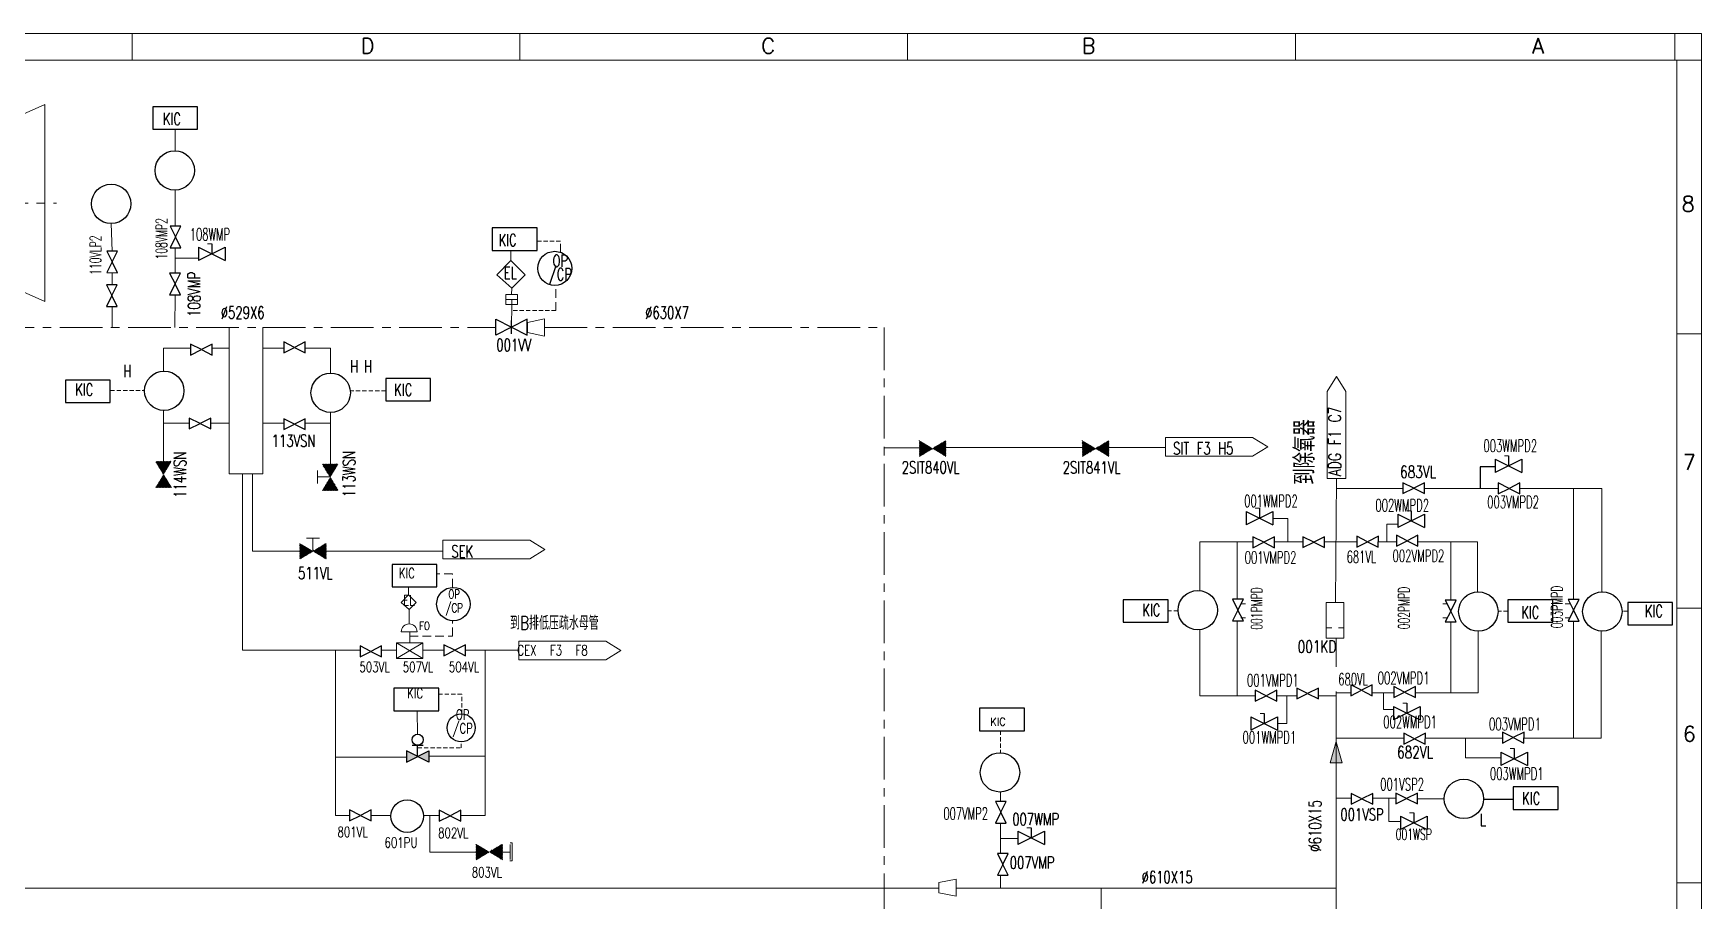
# Model space of a CAD drawing. Extents: x 1625 to 2548, y -928 to -269.
# Drawn here: x 2058.8 to 2547.6, y -523.1 to -268.9 of the extents above; entities that cross this region are included whole.
import ezdxf
from ezdxf.enums import TextEntityAlignment as Align

# ---------------------------------------------------------------- set-up
doc = ezdxf.new("R2010")
doc.units = 0
doc.header["$LTSCALE"] = 5
doc.header["$MEASUREMENT"] = 0
for name, pattern in [('CENTERX2', [4, 2.5, -0.5, 0.5, -0.5]), ('DASHED', [0.75, 0.5, -0.25]), ('DASHED2', [0.375, 0.25, -0.125]), ('HIDDEN', [7, 5, -2])]:
    doc.linetypes.add(name, pattern=pattern)
doc.layers.get('0').update_dxf_attribs({"linetype": 'CONTINUOUS'})
for name, color, linetype in [('1', 1, 'CONTINUOUS'), ('INSTRUMENT', 7, 'CONTINUOUS'), ('newlayer', 7, 'CONTINUOUS')]:
    doc.layers.add(name, color=color, linetype=linetype)
doc.layers.add('TEXT', color=7, linetype='CONTINUOUS', lineweight=13)
doc.styles.add('HZ', font='txt', dxfattribs={"width": 0.73, "bigfont": 'hztxt'})
doc.styles.add('ROMANS', font='romans', dxfattribs={"width": 0.8, "height": 3, "bigfont": 'hztxt'})
doc.styles.get("Standard").update_dxf_attribs({"font": 'txt', "bigfont": 'hztxt'})
doc.styles.add('设备编号文字', font='txt.shx', dxfattribs={"height": 1.6, "bigfont": 'hztxt.shx'})

# ---------------------------------------------------------------- blocks, each defined once
blk = doc.blocks.new('-传感器')
blk.add_circle((0, 0), 5.77)
blk = doc.blocks.new('-KIC')
blk.add_lwpolyline([(0, 0), (0, -6.57), (13.14, -6.57), (13.14, 0)], close=True)
blk = doc.blocks.new('-隔离阀')
for p, q in [((0.41, -0.14), (1.99, -3.31)), ((3.58, -0.14), (0.41, -0.14)), ((1.99, -3.31), (0.41, -6.47)), ((1.99, -3.31), (3.58, -0.14)), ((3.58, -6.48), (1.99, -3.31)), ((0.41, -6.47), (3.58, -6.48))]:
    blk.add_line(p, q)
at = {"const_width": 0.01}
blk.add_lwpolyline([(0.41, -0.14), (3.58, -0.14), (0.41, -6.47), (3.58, -6.48), (0.41, -0.14)], dxfattribs=at)
blk = doc.blocks.new('-低压缸')
at = {"layer": 'TEXT', "color": 0, "lineweight": 13}
for p, q in [((2019.34, -303.68), (2019.34, -318.69)), ((2030.89, -303.68), (2030.89, -318.69)), ((2019.34, -333.71), (2019.34, -318.69)), ((2030.89, -333.71), (2030.89, -318.69))]:
    blk.add_line(p, q, dxfattribs=at)
at = {"layer": 'TEXT', "color": 0, "linetype": 'CENTERX2', "lineweight": 13}
blk.add_line((1984.69, -318.69), (2065.54, -318.69), dxfattribs=at)
at = {"layer": 'TEXT', "color": 0, "lineweight": 13}
blk.add_lwpolyline([(1988.16, -318.69), (1988.16, -289.82), (2019.34, -303.68), (2025.12, -303.68), (2030.89, -303.68), (2062.08, -289.82), (2062.08, -318.69), (2062.08, -347.57), (2030.89, -333.71), (2025.12, -333.71), (2019.34, -333.71), (1988.16, -347.57)], close=True, dxfattribs=at)
blk = doc.blocks.new('-方向')
at = {"layer": 'TEXT', "color": 0, "lineweight": 13}
blk.add_lwpolyline([(0.23, -0.29), (4.64, -3.03), (30.15, -3.03), (30.15, 2.44), (4.64, 2.44), (0.23, -0.29)], dxfattribs=at)
blk = doc.blocks.new('-隔离阀_关')
h = blk.add_hatch()
h.set_pattern_fill('ANSI31', color=256)
h.set_pattern_definition([(45, (-1783, -505), (-0.088388348, 0.088388348), [])])
h.paths.add_polyline_path([(-3.15, -2.99), (0.7, -0.68), (-3.15, 1.63)])
h.paths.add_polyline_path([(4.55, -2.99), (4.55, 1.63), (0.7, -0.68)])
at = {"const_width": 0.01}
blk.add_lwpolyline([(-3.15, 1.63), (-3.15, -2.99), (4.55, 1.63), (4.55, -2.99), (-3.15, 1.63)], dxfattribs=at)
blk = doc.blocks.new('-监控器')
at = {"color": 10}
for p, q in [((-3.38, 1.9), (-3.38, -2)), ((-3.38, 1.9), (0.53, -0.05)), ((0.53, 2.91), (0.53, -0.05)), ((0.53, -0.05), (4.43, 1.9)), ((4.43, 1.9), (4.43, -2)), ((0.53, -0.05), (-3.38, -2)), ((0.53, -0.05), (4.43, -2))]:
    blk.add_line(p, q, dxfattribs=at)
at = {"color": 1, "lineweight": 13}
blk.add_line((0.53, 2.91), (-0.7, 2.91), dxfattribs=at)
blk = doc.blocks.new('-电动隔离阀_关')
h = blk.add_hatch(color=256)
h.paths.add_polyline_path([(-3.23, -1.68), (-3.23, -4.95), (0.03, -3.31)])
h.paths.add_polyline_path([(0.03, -3.31), (3.3, -4.95), (3.3, -1.68)])
for p, q in [((-3.23, -4.95), (3.3, -1.68)), ((3.3, -4.95), (-3.23, -1.68)), ((-3.23, -1.68), (-3.23, -4.95)), ((-1.6, -0.05), (1.66, -0.05)), ((0.03, -3.31), (0.03, -0.05)), ((3.3, -1.68), (3.3, -4.95))]:
    blk.add_line(p, q)
blk.add_circle((0.03, 1.58), 1.63)
blk = doc.blocks.new('-单向闸阀')
for p, q in [((5.31, -2.04), (-3.94, 2.59)), ((-3.94, -2.04), (5.31, 2.59)), ((-3.94, 2.59), (-3.94, -2.04)), ((0.69, 2.2), (0.69, -1.65)), ((5.31, 2.59), (5.31, -2.04))]:
    blk.add_line(p, q)
at = {"layer": 'TEXT', "color": 0, "lineweight": 13}
blk.add_lwpolyline([(-8.95, -2.13), (-8.95, 2.87), (-3.95, 1.87), (-3.95, -1.13)], close=True, dxfattribs=at)
blk = doc.blocks.new('-分层器')
at = {"layer": 'TEXT', "color": 0, "lineweight": 13}
blk.add_lwpolyline([(3.81, 0.43), (-0.13, -3.51), (-4.5, 0.43), (-0.35, 4.59)], close=True, dxfattribs=at)
blk = doc.blocks.new('-蓄水池')
at = {"layer": 'TEXT', "color": 0, "lineweight": 13}
blk.add_line((-1.56, -1.02), (3.06, -1.02), dxfattribs=at)
blk.add_arc((0.75, -1.02), 2.31, 0, 180, dxfattribs=at)
blk = doc.blocks.new('-分类取样器')
at = {"color": 0, "lineweight": 13}
for p, q in [((0.47, -1.81), (0.47, 1.55)), ((0.47, -0.13), (1.95, -0.13))]:
    blk.add_line(p, q, dxfattribs=at)
blk.add_lwpolyline([(1.95, -1.81), (1.95, 1.55), (-1.02, 1.55), (-1.02, -1.81)], close=True, dxfattribs=at)
blk = doc.blocks.new('-增压器')
at = {"layer": 'TEXT', "color": 0, "lineweight": 13}
blk.add_lwpolyline([(-2.02, -2.4), (-2.02, 2.6), (2.99, 1.6), (2.99, -1.4)], close=True, dxfattribs=at)
blk = doc.blocks.new('-监控室')
at = {"layer": 'TEXT', "color": 0, "lineweight": 13}
for p, q in [((2437.55, -435.76), (2437.55, -446.16)), ((2442.74, -435.76), (2437.55, -435.76)), ((2442.74, -446.16), (2442.74, -435.76)), ((2439.17, -443.17), (2437.55, -443.17)), ((2442.74, -443.17), (2441.12, -443.17)), ((2437.55, -446.16), (2442.74, -446.16))]:
    blk.add_line(p, q, dxfattribs=at)
blk = doc.blocks.new('-管理器')
at = {"layer": 'TEXT', "color": 0, "lineweight": 13}
for p, q in [((-5.45, -18.08), (-5.45, 24.86)), ((4.33, 24.86), (4.33, -18.08)), ((4.33, -18.08), (-5.45, -18.08))]:
    blk.add_line(p, q, dxfattribs=at)
blk = doc.blocks.new('-双向控制器')
at = {"layer": 'TEXT', "color": 0, "lineweight": 13}
for p, q in [((3.87, 2.57), (-3.83, 2.57)), ((3.87, -2.05), (-3.83, -2.05))]:
    blk.add_line(p, q, dxfattribs=at)
blk.add_lwpolyline([(3.87, 2.57), (3.87, -2.05), (-3.83, 2.57), (-3.83, -2.05)], close=True, dxfattribs=at)

msp = doc.modelspace()

# ---------------------------------------------------------------- hatches: boundary and pattern name
at = {"lineweight": 13}
h = msp.add_hatch(color=0, dxfattribs=at)
h.paths.add_polyline_path([(2440.48, -476.55), (2440.48, -482.79), (2442.2, -482.79)])
h.paths.add_polyline_path([(2440.48, -476.55), (2440.48, -476.55), (2438.71, -482.79), (2440.48, -482.79)])

# ---------------------------------------------------------------- linework, layer by layer
at = {"color": 0, "lineweight": 13}
for p, q in [((2539.68, -276.82), (2539.68, -268.95)), ((2539.68, -276.82), (1632.93, -276.82)), ((2539.68, -276.82), (2547.56, -276.82)), ((2540.32, -920.75), (2540.32, -276.82)), ((2100.29, -303.36), (2100.29, -297.04)), ((2100.3, -325.42), (2100.3, -314.89)), ((2100.3, -339.22), (2100.3, -331.76)), ((2107.16, -334.81), (2100.3, -334.79)), ((2198.69, -335.52), (2198.65, -332.54)), ((2081.83, -339.08), (2081.83, -342.63)), ((2100.25, -355.14), (2100.3, -345.56)), ((2198.87, -345.47), (2198.91, -343.62)), ((2145.81, -380.04), (2145.81, -395.2)), ((2308.03, -390.41), (2318.4, -390.41)), ((2326.1, -390.33), (2366.13, -390.33)), ((2373.83, -390.33), (2390.49, -390.33)), ((2122.92, -398.08), (2122.92, -420.72)), ((2142.01, -397.02), (2142.01, -400.87)), ((2145.86, -398.94), (2142.01, -398.94)), ((2440.26, -435.76), (2440.57, -399.4)), ((2494.31, -402.32), (2518.28, -402.32)), ((2510.01, -434.87), (2510.01, -402.32)), ((2518.28, -402.32), (2518.28, -432.63)), ((2138.75, -416.87), (2142.6, -416.87)), ((2140.68, -420.72), (2140.68, -416.87)), ((2411.49, -434.79), (2411.49, -417.98)), ((2422.44, -417.98), (2430.74, -417.98)), ((2464.44, -417.98), (2481.92, -417.98)), ((2474.1, -435.08), (2474.1, -417.98)), ((2122.92, -420.72), (2136.83, -420.72)), ((2144.53, -420.72), (2178.73, -420.72)), ((2413.89, -436.11), (2412.53, -436.11)), ((2471.7, -436.11), (2473.06, -436.11)), ((2507.61, -436.11), (2508.97, -436.11)), ((2411.49, -441.13), (2411.49, -463.09)), ((2413.89, -440.26), (2412.53, -440.26)), ((2471.7, -440.26), (2473.06, -440.26)), ((2474.1, -441.42), (2474.1, -462.23)), ((2507.61, -440.26), (2508.97, -440.26)), ((2510.01, -441.2), (2510.01, -475.51)), ((2154.46, -449.74), (2120, -449.74)), ((2147.32, -498.21), (2147.32, -449.74)), ((2423.08, -463.09), (2428.94, -463.09)), ((2451.06, -462.23), (2457.37, -462.23)), ((2463.7, -462.23), (2482.08, -462.23)), ((2171.29, -474.35), (2171.25, -467.48)), ((2440.48, -476.54), (2438.71, -482.79)), ((2442.2, -482.79), (2440.48, -476.55)), ((2489.18, -475.51), (2466.61, -475.51)), ((2438.71, -482.79), (2442.2, -482.79)), ((2342.17, -494.07), (2342.17, -491.3)), ((2151.43, -498.21), (2147.32, -498.21)), ((2157.77, -498.21), (2163.54, -498.21)), ((2173.07, -498.21), (2177.67, -498.21)), ((2174.92, -498.21), (2174.92, -508.9)), ((2184.01, -498.21), (2191.1, -498.21)), ((2342.17, -509.36), (2342.17, -500.41)), ((2342.17, -504.94), (2347.18, -504.94)), ((2174.92, -508.9), (2188.49, -508.89)), ((2196.19, -508.89), (2198.42, -508.89)), ((2342.17, -515.69), (2342.17, -519.43)), ((1968.28, -519.43), (2324.08, -519.43)), ((2329.09, -519.43), (2440.46, -519.43)), ((2371.67, -584.52), (2371.67, -519.43)), ((2440.46, -519.43), (2440.46, -530.34))]:
    msp.add_line(p, q, dxfattribs=at)
at = {"color": 0, "linetype": 'DASHED2', "lineweight": 13}
for p, q in [((2206.36, -329.83), (2213.25, -329.89)), ((2211.86, -350.19), (2198.9, -350.19)), ((2081.3, -373.59), (2091.36, -373.59)), ((2162.01, -373.67), (2151.6, -373.67)), ((2394.15, -438.22), (2391.26, -438.22)), ((2490.79, -438.29), (2487.9, -438.29)), ((2525.89, -438.29), (2524.24, -438.29)), ((2184.28, -462.61), (2177.52, -462.61)), ((2184.28, -468.38), (2184.28, -462.61)), ((2342.17, -473.32), (2342.17, -479.77)), ((2171.35, -478.38), (2184.12, -478.38)), ((2184.12, -478.38), (2184.12, -476.58))]:
    msp.add_line(p, q, dxfattribs=at)
at = {"color": 0, "linetype": 'DASHED', "lineweight": 13}
for p, q in [((2213.25, -333.14), (2213.25, -329.89)), ((2211.86, -350.19), (2211.86, -342.8)), ((2181.6, -427.39), (2177.02, -427.36)), ((2181.6, -431.32), (2181.6, -427.39)), ((2181.6, -445.62), (2181.56, -441.09)), ((2169.02, -445.62), (2181.6, -445.62))]:
    msp.add_line(p, q, dxfattribs=at)
at = {"color": 9}
for p, q in [((2487.09, -395.99), (2482.71, -395.99)), ((2482.71, -395.99), (2482.71, -402.31))]:
    msp.add_line(p, q, dxfattribs=at)
at = {"lineweight": 13}
for p, q in [((2426.33, -411.18), (2421.89, -411.18)), ((2426.33, -417.98), (2426.33, -411.18)), ((2455.28, -417.98), (2455.28, -412.77)), ((2455.28, -412.77), (2458.59, -412.77)), ((2426.06, -471.21), (2426.06, -463.09)), ((2454.35, -467.07), (2454.35, -462.23)), ((2457.31, -467.07), (2454.35, -467.07)), ((2423.33, -471.21), (2426.06, -471.21)), ((2478.42, -481.26), (2478.42, -475.51)), ((2488.75, -481.26), (2478.42, -481.26)), ((2455.89, -499.94), (2455.89, -493.12)), ((2459.31, -499.94), (2455.89, -499.94))]:
    msp.add_line(p, q, dxfattribs=at)
for p, q in [((2464.26, -493.26), (2472.15, -493.17)), ((2483.68, -493.39), (2492.37, -493.39))]:
    msp.add_line(p, q)
at = {"color": 0, "lineweight": 13}
for points in [[(2087.67, -276.82), (2087.67, -268.95)], [(2201.29, -276.82), (2201.29, -268.95)], [(2314.92, -276.82), (2314.92, -268.95)], [(2428.54, -276.82), (2428.54, -268.95)], [(2539.68, -276.82), (1633.17, -276.82)], [(2540.32, -920.75), (2540.32, -277.5)], [(2547.56, -357.01), (2540.32, -357.01)], [(2547.56, -437.45), (2540.32, -437.45)], [(2547.56, -517.89), (2540.32, -517.89)]]:
    msp.add_lwpolyline(points, dxfattribs=at)
at = {"layer": '1', "color": 0, "lineweight": 13}
msp.add_line((2547.56, -268.95), (1625.29, -268.95), dxfattribs=at)
msp.add_lwpolyline([(2547.56, -927.95), (2547.56, -268.95)], dxfattribs=at)
at = {"layer": 'newlayer', "color": 0, "linetype": 'ByBlock', "lineweight": 13}
for p, q in [((2198.42, -506.17), (2199.03, -506.17)), ((2198.42, -506.66), (2198.42, -511.11)), ((2199.03, -506.17), (2199.03, -511.46)), ((2199.03, -511.46), (2198.38, -511.46))]:
    msp.add_line(p, q, dxfattribs=at)
at = {"layer": 'TEXT', "color": 0, "lineweight": 13}
for p, q in [((2081.83, -332.74), (2081.55, -324.7)), ((2198.91, -348.3), (2198.87, -355.14)), ((2096.89, -361.23), (2104.83, -361.23)), ((2096.89, -367.94), (2096.89, -361.23)), ((2111.17, -361.23), (2116.16, -361.23)), ((2132.1, -361.23), (2125.95, -361.23)), ((2145.86, -361.23), (2138.43, -361.23)), ((2145.86, -368.51), (2145.86, -361.23)), ((2096.89, -379.46), (2096.89, -394.38)), ((2096.89, -383.15), (2104.45, -383.15)), ((2110.79, -383.15), (2116.16, -383.15)), ((2132.09, -383.15), (2125.95, -383.15)), ((2145.81, -383.15), (2138.43, -383.15)), ((2120, -398.08), (2120, -449.74)), ((2440.54, -402.33), (2460.04, -402.33)), ((2463.28, -402.32), (2463.32, -402.32)), ((2466.38, -402.3), (2487.98, -402.32)), ((2400.55, -417.98), (2416.1, -417.98)), ((2400.55, -417.98), (2400.55, -432.27)), ((2437.08, -417.98), (2440.41, -417.98)), ((2446.5, -417.98), (2440.41, -417.98)), ((2458.1, -417.98), (2452.83, -417.98)), ((2481.92, -417.98), (2481.92, -432.63)), ((2400.55, -429.58), (2400.55, -432.05)), ((2481.92, -429.58), (2481.92, -432.05)), ((2518.28, -429.74), (2518.28, -432.2)), ((2168.7, -433.58), (2168.72, -431.19)), ((2168.83, -437.82), (2168.85, -442.04)), ((2169.02, -444.35), (2169.02, -447.54)), ((2400.55, -443.73), (2400.55, -463.09)), ((2482.08, -444.16), (2482.08, -462.23)), ((2518.13, -444.15), (2518.13, -449.38)), ((2518.13, -444.54), (2518.13, -475.51)), ((2440.46, -519.43), (2440.46, -446.16)), ((2400.55, -463.09), (2416.74, -463.09)), ((2435.27, -463.09), (2440.46, -463.09)), ((2444.73, -462.27), (2440.46, -462.27)), ((2460.27, -475.51), (2440.46, -475.51)), ((2518.13, -475.51), (2495.51, -475.51)), ((2147.32, -481.13), (2168.08, -481.13)), ((2174.61, -480.8), (2191.1, -480.8)), ((2444.85, -493.12), (2440.46, -493.12)), ((2457.92, -493.12), (2451.19, -493.12))]:
    msp.add_line(p, q, dxfattribs=at)
at = {"layer": 'TEXT', "color": 0, "linetype": 'HIDDEN', "lineweight": 13}
msp.add_line((2160.8, -449.74), (2165.15, -449.74), dxfattribs=at)
at = {"layer": 'TEXT', "color": 0, "lineweight": 13}
for points in [[(2081.83, -355.14), (2081.83, -348.96)], [(2191.1, -498.21), (2191.1, -449.74)]]:
    msp.add_lwpolyline(points, dxfattribs=at)
at = {"layer": 'TEXT', "color": 0, "linetype": 'CENTERX2', "lineweight": 13}
for points in [[(2046.49, -355.14), (2125.95, -355.14)], [(2125.95, -355.14), (2194.24, -355.14)], [(2208.5, -355.14), (2308.03, -355.14), (2308.03, -582.69)]]:
    msp.add_lwpolyline(points, dxfattribs=at)
at = {"layer": 'TEXT', "color": 0, "linetype": 'HIDDEN', "lineweight": 13}
for points in [[(2172.85, -449.74), (2179.05, -449.74)], [(2185.39, -449.74), (2200.99, -449.74)]]:
    msp.add_lwpolyline(points, dxfattribs=at)

# ---------------------------------------------------------------- block references
for name, p in [('-低压缸', (0, 0)), ('-KIC', (2093.73, -290.47)), ('-传感器', (2100.18, -309.12)), ('-传感器', (2081.55, -318.93)), ('-隔离阀', (2098.42, -325.29)), ('-KIC', (2193.22, -325.97)), ('-监控器', (2110.52, -333.56)), ('-隔离阀', (2079.83, -332.61)), ('-分层器', (2199.04, -340.11)), ('-隔离阀', (2098.28, -339.08)), ('-隔离阀', (2079.75, -342.49)), ('-管理器', (2121.62, -380)), ('-KIC', (2068.16, -370.59)), ('-传感器', (2145.87, -374.27)), ('-隔离阀_关', (2321.55, -389.95)), ('-隔离阀_关', (2369.28, -389.95)), ('-监控器', (2490.47, -395.69)), ('-监控器', (2417.46, -411)), ('-监控器', (2461.96, -411.8)), ('-隔离阀_关', (2139.98, -420.05)), ('-KIC', (2163.87, -424.62)), ('-KIC', (2378.11, -434.94)), ('-传感器', (2399.92, -438)), ('-隔离阀', (2409.7, -434.65)), ('-传感器', (2482.13, -438.4)), ('-隔离阀', (2508.05, -434.73)), ('-传感器', (2518.47, -438.39)), ('-监控室', (0, 0)), ('-隔离阀', (2472.05, -434.95)), ('-KIC', (2525.89, -435.74)), ('-蓄水池', (2168.11, -443.34)), ('-双向控制器', (2168.99, -450.12)), ('-KIC', (2164.38, -460.91)), ('-KIC', (2335.99, -466.75)), ('-监控器', (2418.9, -471.16)), ('-监控器', (2460.68, -468.13)), ('-电动隔离阀_关', (2171.32, -477.56)), ('-监控器', (2492.13, -481.48)), ('-传感器', (2341.98, -485.54)), ('-传感器', (2477.91, -493.33)), ('-隔离阀', (2340.25, -493.93)), ('-监控器', (2462.69, -500.31)), ('-监控器', (2350.56, -504.69)), ('-隔离阀_关', (2191.64, -508.19)), ('-隔离阀', (2340.81, -509.22))]:
    msp.add_blockref(name, p)
for name, p, xscale, yscale, zscale in [('-传感器', (2211.53, -337.82), 0.8646339902620774, 0.8646339902620774, 0.8646339902620774), ('-分层器', (2168.9, -435.97), 0.526864157118524, 0.526864157118524, 0.526864157118524), ('-传感器', (2181.82, -436.21), 0.848477257518373, 0.848477257518373, 0.848477257518373), ('-传感器', (2184.12, -472.48), 0.7115137236445397, 0.7115137236445397, 0.7115137236445397), ('-传感器', (2168.3, -498.35), 0.8267829276581451, 0.8267829276581451, 0.8267829276581451)]:
    msp.add_blockref(name, p, dxfattribs=dict(xscale=xscale, yscale=yscale, zscale=zscale))
for name, p, rotation in [('-分类取样器', (2199.04, -346.49), 270), ('-单向闸阀', (2199.55, -354.79), 180), ('-隔离阀', (2104.7, -363.64), 90), ('-隔离阀', (2131.96, -362.97), 90), ('-传感器', (2097.12, -373.7), 357.6492403685481), ('-KIC', (2175.15, -376.67), 180), ('-方向', (2440.89, -369.25), 270), ('-隔离阀', (2104.31, -385.26), 90), ('-隔离阀', (2131.96, -385.47), 90), ('-方向', (2420.64, -390.42), 180), ('-隔离阀_关', (2097.58, -397.54), 270), ('-隔离阀_关', (2146.42, -398.35), 270), ('-隔离阀', (2459.9, -404.26), 90), ('-隔离阀', (2487.84, -404.29), 90), ('-方向', (2208.88, -420.54), 180), ('-隔离阀', (2415.97, -420.1), 90), ('-隔离阀', (2430.61, -420.06), 90), ('-隔离阀', (2446.36, -419.94), 90), ('-隔离阀', (2457.97, -419.63), 90), ('-KIC', (2503.92, -441.56), 179.7347203526389), ('-隔离阀', (2154.33, -452.08), 90), ('-隔离阀', (2178.91, -451.75), 90), ('-方向', (2231.13, -450.16), 180), ('-隔离阀', (2416.61, -465.05), 90), ('-隔离阀', (2428.8, -464.41), 90), ('-隔离阀', (2457.23, -463.98), 90), ('-隔离阀', (2460.13, -477.67), 90), ('-隔离阀', (2489.04, -477.35), 90), ('-隔离阀', (2444.71, -495.27), 90), ('-隔离阀', (2457.79, -495.19), 90), ('-KIC', (2505.51, -496.39), 179.9999999999998), ('-隔离阀', (2151.29, -500.14), 90), ('-隔离阀', (2177.54, -500.24), 90), ('-增压器', (2327.07, -519.23), 180)]:
    msp.add_blockref(name, p, dxfattribs=dict(rotation=rotation))

# ---------------------------------------------------------------- texts
at = {"color": 0, "lineweight": 13}
for s, p in [('      D', (2128.52, -274.86)), ('      C', (2245.84, -274.86)), ('B', (2365.92, -274.86)), ('      A', (2471.76, -274.86)), ('8', (2541.7, -321.19)), ('7', (2542.03, -396.88)), ('6', (2542.03, -476.5))]:
    msp.add_text(s, height=4.5, dxfattribs=at).set_placement(p)
at = {"color": 0, "lineweight": 13, "style": '设备编号文字', "width": 0.73}
for s, p in [('801VL', (2147.86, -504.5)), ('802VL', (2177.34, -504.78)), ('601PU', (2161.64, -507.63)), ('803VL', (2187.2, -516.32))]:
    msp.add_text(s, height=2.998, dxfattribs=at).set_placement(p)
at = {"layer": 'INSTRUMENT', "color": 0, "lineweight": 13, "width": 0.7}
for tag, p in [('OP', (2182.06, -433.3)), ('/CP', (2182.06, -437.52))]:
    msp.add_attdef(tag, text='', height=2.64, dxfattribs=at).set_placement(p, align=Align.MIDDLE)
at = {"layer": 'TEXT', "color": 0, "lineweight": 13}
for s, height, style, width, p in [('KIC', 3.553, 'HZ', 0.7, (2096.7, -295.79)), ('KIC', 3.553, 'HZ', 0.7, (2195.06, -331.33)), ('EL', 3.553, 'HZ', 0.7, (2196.58, -340.89)), ('%%C529X6', 3.553, 'HZ', 0.7, (2113.68, -352.58)), ('%%C630X7', 3.553, 'HZ', 0.7, (2238.03, -352.58)), (' 001VV', 3.553, 'HZ', 0.7, (2192.19, -362.07)), ('H', 3.55, 'HZ', 0.7, (2085.13, -369.68)), ('H', 3.55, 'HZ', 0.7, (2151.57, -368.3)), ('H', 3.55, 'HZ', 0.7, (2155.6, -368.3)), ('KIC', 3.553, 'HZ', 0.7, (2071.01, -375.11)), ('KIC', 3.553, 'HZ', 0.7, (2164.45, -375.19)), ('SIT F3 H5', 3.553, 'HZ', 0.7, (2392.72, -392.36)), ('2SIT840VL', 3.553, 'HZ', 0.7, (2313.18, -397.95)), ('2SIT841VL', 3.553, 'HZ', 0.7, (2360.33, -397.95)), ('SEK ', 3.553, 'HZ', 0.7, (2181.21, -422.56)), ('KIC', 3.003, 'HZ', 0.73, (2165.84, -428.62)), ('EL', 3.003, 'HZ', 0.73, (2167.11, -436.63)), ('到B排低压疏水母管', 4, 'HZ', 0.73, (2198.43, -443.74)), ('KIC', 3.553, 'HZ', 0.7, (2383.66, -439.74)), ('KIC', 3.553, 'HZ', 0.7, (2494.7, -440.4)), ('KIC', 3.553, 'HZ', 0.7, (2530.91, -440.02)), ('FO', 2.31, 'ROMANS', 0.8, (2171.78, -443.76)), ('CEX  F3  F8 ', 3.003, 'HZ', 0.73, (2200.57, -451.25)), (' 503VL', 3.003, 'HZ', 0.73, (2152.34, -456.16)), (' 507VL', 3.003, 'HZ', 0.73, (2165.03, -456.16)), (' 504VL', 3.003, 'HZ', 0.73, (2178.54, -456.16)), ('KIC', 3.003, 'HZ', 0.73, (2168.26, -463.81)), ('KIC', 2.31, 'ROMANS', 0.9, (2339.17, -471.86)), ('001VSP2', 3.6, 'HZ', 0.6, (2453.36, -490.84)), ('KIC', 3.553, 'HZ', 0.7, (2494.96, -494.92)), ('007VMP2', 3.553, 'HZ', 0.6, (2325.4, -499.38)), ('001VSP ', 3.553, 'HZ', 0.7, (2441.72, -499.66)), ('007VMP', 3.553, 'HZ', 0.7, (2344.84, -513.76)), ('%%C610X15', 3.553, 'HZ', 0.7, (2383.48, -518.02))]:
    msp.add_text(s, height=height, dxfattribs=dict(at, style=style, width=width)).set_placement(p)
for s, height, style, width, p in [('108VMP2', 3.3, 'HZ', 0.6, (2097.93, -335.23)), ('110VLP2', 3.3, 'HZ', 0.6, (2078.58, -339.73)), ('108VMP', 3.604, 'HZ', 0.7, (2107.66, -352.05)), ('到除氧器', 5.991, 'ROMANS', 0.8, (2434.22, -401.23)), ('114WSN', 3.6, 'HZ', 0.7, (2103.49, -405.09)), ('113WSN', 3.6, 'HZ', 0.7, (2153.04, -404.89)), ('001PMPD', 3.3, 'HZ', 0.6, (2418.84, -443.75)), ('002PMPD', 3.3, 'HZ', 0.6, (2461.99, -443.62)), ('003PMPD', 3.3, 'HZ', 0.6, (2506.81, -443.3)), ('%%C610X15', 3.6, 'HZ', 0.7, (2436.11, -508.79))]:
    msp.add_text(s, height=height, rotation=90, dxfattribs=dict(at, style=style, width=width)).set_placement(p)
at = {"layer": 'TEXT', "color": 1, "lineweight": 13, "style": 'HZ'}
for s, height, width, p in [('108WMP', 3.553, 0.6, (2104.6, -329.63)), ('003WMPD2', 3.6, 0.6, (2483.62, -391.63)), ('001WMPD2', 3.6, 0.6, (2413.51, -407.81)), ('002WMPD2', 3.6, 0.6, (2451.97, -409.05)), ('003VMPD2', 3.6, 0.6, (2484.71, -408.14)), ('002VMPD2', 3.6, 0.6, (2457, -423.87)), ('001VMPD2', 3.6, 0.6, (2413.68, -424.36)), ('001VMPD1', 3.6, 0.6, (2414.34, -460.34)), ('002WMPD1', 3.6, 0.6, (2454.28, -472.58)), ('001WMPD1', 3.6, 0.6, (2413.04, -477.09)), ('003VMPD1', 3.6, 0.6, (2485.27, -473.2)), ('003WMPD1', 3.6, 0.6, (2485.53, -487.71)), ('007WMP', 3.553, 0.7, (2345.57, -501.04)), ('001WSP', 3.3, 0.6, (2457.92, -505.34))]:
    msp.add_text(s, height=height, dxfattribs=dict(at, width=width)).set_placement(p)
at = {"layer": 'TEXT', "color": 0, "lineweight": 13, "insert": (2438.27, -398.7), "char_height": 3.6, "attachment_point": 1, "rotation": 90, "style": 'HZ'}
msp.add_mtext('ADG F1 C7', dxfattribs=at)
at = {"layer": 'TEXT', "color": 0, "lineweight": 13, "attachment_point": 1, "style": 'HZ'}
for s, insert, char_height in [('683VL', (2459.2, -395.7), 3.553), ('{\\W0.6;681VL}', (2443.56, -420.59), 3.5525), ('001KD', (2429.2, -446.9), 3.553), ('682VL', (2458.31, -477.86), 3.553), ('L', (2482.53, -497.69), 3.55)]:
    msp.add_mtext(s, dxfattribs=dict(at, insert=insert, char_height=char_height))
at = {"layer": 'TEXT', "color": 0, "lineweight": 13, "style": 'HZ'}
for tag, height, width, p in [('/CP', 3.55, 0.7, (2213.16, -339.83)), ('OP', 3.55, 0.7, (2213.16, -335.62)), ('113VSN', 3.55, 0.7, (2134.99, -388.34)), ('511VL', 3.55, 0.7, (2141.4, -427.13)), ('OP', 3, 0.73, (2184.54, -468.62)), ('/CP', 3, 0.73, (2184.54, -472.84))]:
    msp.add_attdef(tag, text='', height=height, dxfattribs=dict(at, width=width)).set_placement(p, align=Align.MIDDLE)

# ---------------------------------------------------------------- next in the draw order: texts
at = {"layer": 'TEXT', "color": 0, "lineweight": 13, "insert": (2441.11, -456.46), "char_height": 3.5525, "attachment_point": 1, "style": 'HZ', "bg_fill": 2}
msp.add_mtext('{\\W0.6;680VL}', dxfattribs=at)

# ---------------------------------------------------------------- next in the draw order: block references
at = {"rotation": 90}
msp.add_blockref('-隔离阀', (2444.59, -463.47), dxfattribs=at)

# ---------------------------------------------------------------- next in the draw order: texts
at = {"layer": 'TEXT', "color": 1, "lineweight": 13, "style": 'HZ', "width": 0.6}
msp.add_text('002VMPD1', height=3.6, dxfattribs=at).set_placement((2452.65, -459.69))

doc.saveas('drawing.dxf')
